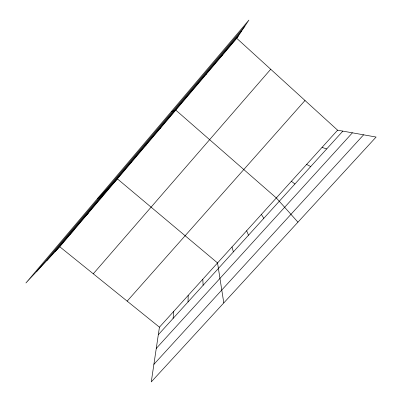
<?xml version="1.0" encoding="UTF-8"?>
<svg xmlns="http://www.w3.org/2000/svg" width="402" height="402" viewBox="0 0 402 402"><rect width="100%" height="100%" fill="white"/><g stroke="black" fill="none" stroke-linecap="round" stroke-linejoin="round"><path stroke-width="0.6" d="M188.035 301.937L188.191 295.395M173.096 318.419L173.744 311.369M337.605 130.183L159.443 327.178L151.268 381.9L376.096 137.047L337.605 130.183L236.748 38.326L248.903 20.1L25.904 282.988L59.747 246.748L236.748 38.326M205.935 74.611L206.422 73.511M221.256 56.566L222.316 54.798M36.818 271.295L244.934 26.05M46.667 260.752L241.396 31.356M55.104 251.717L238.391 35.863M93.274 273.797L270.712 69.26M127.168 301.138L304.997 100.48M158.318 334.725L342.846 131.112M156.272 348.413L352.398 132.821M153.896 364.333L363.604 134.816M69.757 234.461L73.928 230.05M84.571 217.015L88.259 213.176M99.555 199.372L102.746 196.116M97.691 198.357L117.389 178.87L217.542 262.938L223.793 302.917M129.57 164.021L131.755 161.956M144.599 146.318L146.278 144.856M159.8 128.419L160.951 127.575M171.232 111.661L175.785 110.113L276.32 197.945L297.942 222.16M322.042 147.393L326.69 148.941M306.641 164.423L310.711 166.569M291.4 181.272L294.907 184.005M59.747 246.748L159.443 327.178M261.395 214.447L263.812 218.321M246.627 230.778L248.511 235.2M232.009 246.939L233.376 251.903M190.709 92.018L190.779 92.455M202.789 279.249L203.136 285.274"/></g></svg>
